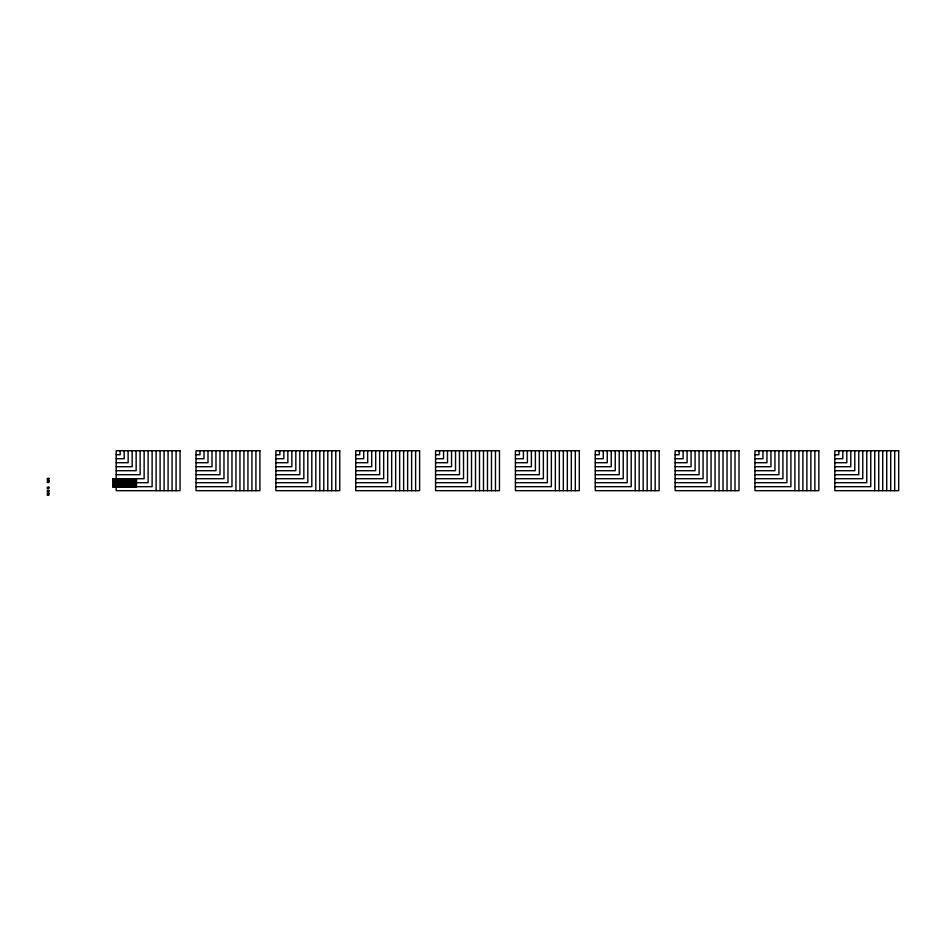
<?xml version="1.0" encoding="UTF-8"?>
<svg xmlns="http://www.w3.org/2000/svg" width="946" height="946" viewBox="0 0 946 946"><rect width="100%" height="100%" fill="white"/><g stroke="black" fill="none" stroke-linecap="round" stroke-linejoin="round"><path stroke-width="1.42" d="M116.181 454.742L120.177 454.742L120.177 450.745M196.035 454.742L200.032 454.742L200.032 450.745M275.877 454.742L279.874 454.742L279.874 450.745M355.731 454.742L359.728 454.742L359.728 450.745M435.574 454.742L439.571 454.742L439.571 450.745M515.428 454.742L519.425 454.742L519.425 450.745M595.27 454.742L599.267 454.742L599.267 450.745M675.125 454.742L679.122 454.742L679.122 450.745M754.967 454.742L758.964 454.742L758.964 450.745M834.821 454.742L838.818 454.742L838.818 450.745M116.181 458.739L124.174 458.739L124.174 450.745M196.035 458.739L204.017 458.739L204.017 450.745M275.877 458.739L283.871 458.739L283.871 450.745M355.731 458.739L363.713 458.739L363.713 450.745M435.574 458.739L443.568 458.739L443.568 450.745M515.428 458.739L523.41 458.739L523.41 450.745M595.27 458.739L603.264 458.739L603.264 450.745M675.125 458.739L683.107 458.739L683.107 450.745M754.967 458.739L762.961 458.739L762.961 450.745M834.821 458.739L842.803 458.739L842.803 450.745M116.181 462.724L128.159 462.724L128.159 450.745M196.035 462.724L208.014 462.724L208.014 450.745M275.877 462.724L287.856 462.724L287.856 450.745M355.731 462.724L367.71 462.724L367.71 450.745M435.574 462.724L447.553 462.724L447.553 450.745M515.428 462.724L527.407 462.724L527.407 450.745M595.27 462.724L607.249 462.724L607.249 450.745M675.125 462.724L687.103 462.724L687.103 450.745M754.967 462.724L766.946 462.724L766.946 450.745M834.821 462.724L846.8 462.724L846.8 450.745M116.181 466.721L132.156 466.721L132.156 450.745M196.035 466.721L211.999 466.721L211.999 450.745M275.877 466.721L291.853 466.721L291.853 450.745M355.731 466.721L371.695 466.721L371.695 450.745M435.574 466.721L451.549 466.721L451.549 450.745M515.428 466.721L531.392 466.721L531.392 450.745M595.27 466.721L611.246 466.721L611.246 450.745M675.125 466.721L691.088 466.721L691.088 450.745M754.967 466.721L770.943 466.721L770.943 450.745M834.821 466.721L850.785 466.721L850.785 450.745M116.181 470.706L136.153 470.706L136.153 450.745M196.035 470.706L215.995 470.706L215.995 450.745M275.877 470.706L295.85 470.706L295.85 450.745M355.731 470.706L375.692 470.706L375.692 450.745M435.574 470.706L455.546 470.706L455.546 450.745M515.428 470.706L535.389 470.706L535.389 450.745M595.27 470.706L615.243 470.706L615.243 450.745M675.125 470.706L695.085 470.706L695.085 450.745M754.967 470.706L774.94 470.706L774.94 450.745M834.821 470.706L854.782 470.706L854.782 450.745M116.181 474.703L140.138 474.703L140.138 450.745M196.035 474.703L219.992 474.703L219.992 450.745M275.877 474.703L299.835 474.703L299.835 450.745M355.731 474.703L379.689 474.703L379.689 450.745M435.574 474.703L459.531 474.703L459.531 450.745M515.428 474.703L539.386 474.703L539.386 450.745M595.27 474.703L619.228 474.703L619.228 450.745M675.125 474.703L699.082 474.703L699.082 450.745M754.967 474.703L778.925 474.703L778.925 450.745M834.821 474.703L858.779 474.703L858.779 450.745M112.976 478.747L144.135 478.7L144.135 450.745M196.035 478.7L223.977 478.7L223.977 450.745M275.877 478.7L303.832 478.7L303.832 450.745M355.731 478.7L383.674 478.7L383.674 450.745M435.574 478.7L463.528 478.7L463.528 450.745M515.428 478.7L543.371 478.7L543.371 450.745M595.27 478.7L623.225 478.7L623.225 450.745M675.125 478.7L703.067 478.7L703.067 450.745M754.967 478.7L782.921 478.7L782.921 450.745M834.821 478.7L862.764 478.7L862.764 450.745M116.181 482.685L148.12 482.685L148.12 450.745M196.035 482.685L227.974 482.685L227.974 450.745M275.877 482.685L307.817 482.685L307.817 450.745M355.731 482.685L387.671 482.685L387.671 450.745M435.574 482.685L467.513 482.685L467.513 450.745M515.428 482.685L547.367 482.685L547.367 450.745M595.27 482.685L627.21 482.685L627.21 450.745M675.125 482.685L707.064 482.685L707.064 450.745M754.967 482.685L786.906 482.685L786.906 450.745M834.821 482.685L866.761 482.685L866.761 450.745M116.051 483.962L116.051 485.085M116.181 486.682L152.117 486.682L152.117 450.745M196.035 486.682L231.971 486.682L231.971 450.745M275.877 486.682L311.813 486.682L311.813 450.745M355.731 486.682L391.668 486.682L391.668 450.745M435.574 486.682L471.51 486.682L471.51 450.745M515.428 486.682L551.364 486.682L551.364 450.745M595.27 486.682L631.207 486.682L631.207 450.745M675.125 486.682L711.061 486.682L711.061 450.745M754.967 486.682L790.903 486.682L790.903 450.745M834.821 486.682L870.758 486.682L870.758 450.745M112.976 487.155L136.271 487.155M894.703 450.745L894.703 490.678M890.718 450.745L890.718 490.678M886.721 450.745L886.721 490.678M882.724 450.745L882.724 490.678M878.739 450.745L878.739 490.678M874.743 450.745L874.743 490.678M814.861 450.745L814.861 490.678M810.864 450.745L810.864 490.678M806.879 450.745L806.879 490.678M802.882 450.745L802.882 490.678M798.885 450.745L798.885 490.678M794.9 450.745L794.9 490.678M735.007 450.745L735.007 490.678M731.022 450.745L731.022 490.678M727.025 450.745L727.025 490.678M723.028 450.745L723.028 490.678M719.043 450.745L719.043 490.678M715.046 450.745L715.046 490.678M655.164 450.745L655.164 490.678M651.167 450.745L651.167 490.678M647.182 450.745L647.182 490.678M643.185 450.745L643.185 490.678M639.189 450.745L639.189 490.678M635.204 450.745L635.204 490.678M575.31 450.745L575.31 490.678M571.325 450.745L571.325 490.678M567.328 450.745L567.328 490.678M563.331 450.745L563.331 490.678M559.346 450.745L559.346 490.678M555.349 450.745L555.349 490.678M495.468 450.745L495.468 490.678M491.471 450.745L491.471 490.678M487.486 450.745L487.486 490.678M483.489 450.745L483.489 490.678M479.492 450.745L479.492 490.678M475.507 450.745L475.507 490.678M415.613 450.745L415.613 490.678M411.628 450.745L411.628 490.678M407.631 450.745L407.631 490.678M403.635 450.745L403.635 490.678M399.65 450.745L399.65 490.678M395.653 450.745L395.653 490.678M335.771 450.745L335.771 490.678M331.774 450.745L331.774 490.678M327.789 450.745L327.789 490.678M323.792 450.745L323.792 490.678M319.795 450.745L319.795 490.678M315.81 450.745L315.81 490.678M255.917 450.745L255.917 490.678M251.932 450.745L251.932 490.678M247.935 450.745L247.935 490.678M243.938 450.745L243.938 490.678M239.953 450.745L239.953 490.678M235.956 450.745L235.956 490.678M176.074 450.745L176.074 490.678M172.077 450.745L172.077 490.678M168.092 450.745L168.092 490.678M164.096 450.745L164.096 490.678M160.099 450.745L160.099 490.678M156.114 450.745L156.114 490.678M136.52 478.983L136.52 486.918M125.392 478.747L126.149 482.188L125.771 483.713L125.002 483.713L125.002 487.155M112.74 478.983L112.74 486.918M180.059 450.745L116.181 450.745L116.181 490.678L180.059 490.678L180.059 450.745M259.914 450.745L196.035 450.745L196.035 490.678L259.914 490.678L259.914 450.745M339.756 450.745L275.877 450.745L275.877 490.678L339.756 490.678L339.756 450.745M419.61 450.745L355.731 450.745L355.731 490.678L419.61 490.678L419.61 450.745M499.453 450.745L435.574 450.745L435.574 490.678L499.453 490.678L499.453 450.745M579.307 450.745L515.428 450.745L515.428 490.678L579.307 490.678L579.307 450.745M659.149 450.745L595.27 450.745L595.27 490.678L659.149 490.678L659.149 450.745M739.003 450.745L675.125 450.745L675.125 490.678L739.003 490.678L739.003 450.745M818.846 450.745L754.967 450.745L754.967 490.678L818.846 490.678L818.846 450.745M898.7 450.745L834.821 450.745L834.821 490.678L898.7 490.678L898.7 450.745M48.932 478.38L47.335 478.38L47.335 479.977L48.932 479.977L48.932 478.38M115.223 479.35L114.099 479.35L114.099 480.462L115.223 480.462L115.223 479.35M117.505 479.35L116.382 479.35L116.382 480.462L117.505 480.462L117.505 479.35M119.019 479.35L117.907 479.35L117.907 480.462L119.019 480.462L119.019 479.35M120.544 479.35L119.421 479.35L119.421 480.462L120.544 480.462L120.544 479.35M122.069 479.35L120.946 479.35L120.946 480.462L122.069 480.462L122.069 479.35M123.583 479.35L122.472 479.35L122.472 480.462L123.583 480.462L123.583 479.35M125.109 479.35L123.985 479.35L123.985 480.462L125.109 480.462L125.109 479.35M126.788 479.35L125.664 479.35L125.664 480.462L126.788 480.462L126.788 479.35M128.313 479.35L127.19 479.35L127.19 480.462L128.313 480.462L128.313 479.35M129.827 479.35L128.715 479.35L128.715 480.462L129.827 480.462L129.827 479.35M131.352 479.35L130.229 479.35L130.229 480.462L131.352 480.462L131.352 479.35M132.878 479.35L131.754 479.35L131.754 480.462L132.878 480.462L132.878 479.35M134.391 479.35L133.28 479.35L133.28 480.462L134.391 480.462L134.391 479.35M135.917 479.35L134.793 479.35L134.793 480.462L135.917 480.462L135.917 479.35M113.839 479.397L113.579 480.533L113.839 479.397M115.743 479.397L115.483 480.533L115.743 479.397M48.932 480.911L47.335 480.911L47.335 482.507L48.932 482.507L48.932 480.911M114.844 480.875L113.721 480.875L113.721 481.987L114.844 481.987L114.844 480.875M116.736 480.875L115.625 480.875L115.625 481.987L116.736 481.987L116.736 480.875M118.262 480.875L117.138 480.875L117.138 481.987L118.262 481.987L118.262 480.875M119.787 480.875L118.664 480.875L118.664 481.987L119.787 481.987L119.787 480.875M121.301 480.875L120.189 480.875L120.189 481.987L121.301 481.987L121.301 480.875M122.826 480.875L121.703 480.875L121.703 481.987L122.826 481.987L122.826 480.875M124.352 480.875L123.228 480.875L123.228 481.987L124.352 481.987L124.352 480.875M125.865 480.875L124.754 480.875L124.754 481.987L125.865 481.987L125.865 480.875M127.544 480.875L126.433 480.875L126.433 481.987L127.544 481.987L127.544 480.875M129.07 480.875L127.947 480.875L127.947 481.987L129.07 481.987L129.07 480.875M130.595 480.875L129.472 480.875L129.472 481.987L130.595 481.987L130.595 480.875M132.109 480.875L130.997 480.875L130.997 481.987L132.109 481.987L132.109 480.875M133.634 480.875L132.511 480.875L132.511 481.987L133.634 481.987L133.634 480.875M135.538 480.875L134.415 480.875L134.415 481.987L135.538 481.987L135.538 480.875M114.028 482.436L113.768 483.572L114.028 482.436M115.412 482.389L114.289 482.389L114.289 483.512L115.412 483.512L115.412 482.389M115.932 482.436L115.672 483.572L115.932 482.436M117.883 482.389L116.76 482.389L116.76 483.512L117.883 483.512L117.883 482.389M119.397 482.389L118.285 482.389L118.285 483.512L119.397 483.512L119.397 482.389M120.922 482.389L119.811 482.389L119.811 483.512L120.922 483.512L120.922 482.389M122.448 482.389L121.325 482.389L121.325 483.512L122.448 483.512L122.448 482.389M123.961 482.389L122.85 482.389L122.85 483.512L123.961 483.512L123.961 482.389M125.487 482.389L124.364 482.389L124.364 483.512L125.487 483.512L125.487 482.389M127.166 482.389L126.055 482.389L126.055 483.512L127.166 483.512L127.166 482.389M128.691 482.389L127.568 482.389L127.568 483.512L128.691 483.512L128.691 482.389M130.205 482.389L129.094 482.389L129.094 483.512L130.205 483.512L130.205 482.389M131.731 482.389L130.619 482.389L130.619 483.512L131.731 483.512L131.731 482.389M133.256 482.389L132.133 482.389L132.133 483.512L133.256 483.512L133.256 482.389M135.349 482.389L134.226 482.389L134.226 483.512L135.349 483.512L135.349 482.389M114.407 483.962L114.147 485.085L114.407 483.962M115.79 483.914L114.667 483.914L114.667 485.026L115.79 485.026L115.79 483.914M118.64 483.914L117.529 483.914L117.529 485.026L118.64 485.026L118.64 483.914M120.166 483.914L119.042 483.914L119.042 485.026L120.166 485.026L120.166 483.914M121.679 483.914L120.568 483.914L120.568 485.026L121.679 485.026L121.679 483.914M123.205 483.914L122.093 483.914L122.093 485.026L123.205 485.026L123.205 483.914M124.73 483.914L123.607 483.914L123.607 485.026L124.73 485.026L124.73 483.914M126.409 483.914L125.286 483.914L125.286 485.026L126.409 485.026L126.409 483.914M127.923 483.914L126.811 483.914L126.811 485.026L127.923 485.026L127.923 483.914M129.448 483.914L128.337 483.914L128.337 485.026L129.448 485.026L129.448 483.914M130.974 483.914L129.85 483.914L129.85 485.026L130.974 485.026L130.974 483.914M132.487 483.914L131.376 483.914L131.376 485.026L132.487 485.026L132.487 483.914M133.587 483.962L133.327 485.085L133.587 483.962M134.959 483.914L133.847 483.914L133.847 485.026L134.959 485.026L134.959 483.914M135.491 483.962L135.219 485.085L135.491 483.962M114.643 485.428L113.532 485.428L113.532 486.551L114.643 486.551L114.643 485.428M116.547 485.428L115.436 485.428L115.436 486.551L116.547 486.551L116.547 485.428M118.451 485.428L117.339 485.428L117.339 486.551L118.451 486.551L118.451 485.428M120.355 485.428L119.231 485.428L119.231 486.551L120.355 486.551L120.355 485.428M122.022 485.475L121.75 486.611L122.022 485.475M123.394 485.428L122.282 485.428L122.282 486.551L123.394 486.551L123.394 485.428M123.914 485.475L123.654 486.611L123.914 485.475M125.984 485.475L125.712 486.611L125.984 485.475M127.355 485.428L126.244 485.428L126.244 486.551L127.355 486.551L127.355 485.428M127.876 485.475L127.615 486.611L127.876 485.475M130.016 485.428L128.904 485.428L128.904 486.551L130.016 486.551L130.016 485.428M131.92 485.428L130.808 485.428L130.808 486.551L131.92 486.551L131.92 485.428M133.824 485.428L132.7 485.428L132.7 486.551L133.824 486.551L133.824 485.428M135.727 485.428L134.604 485.428L134.604 486.551L135.727 486.551L135.727 485.428M48.896 487.214L47.3 487.214L47.3 488.81L48.896 488.81L48.896 487.214M48.92 490.643L47.324 490.643L47.324 492.239L48.92 492.239L48.92 490.643M48.896 493.658L47.3 493.658L47.3 495.255L48.896 495.255L48.896 493.658"/></g></svg>
